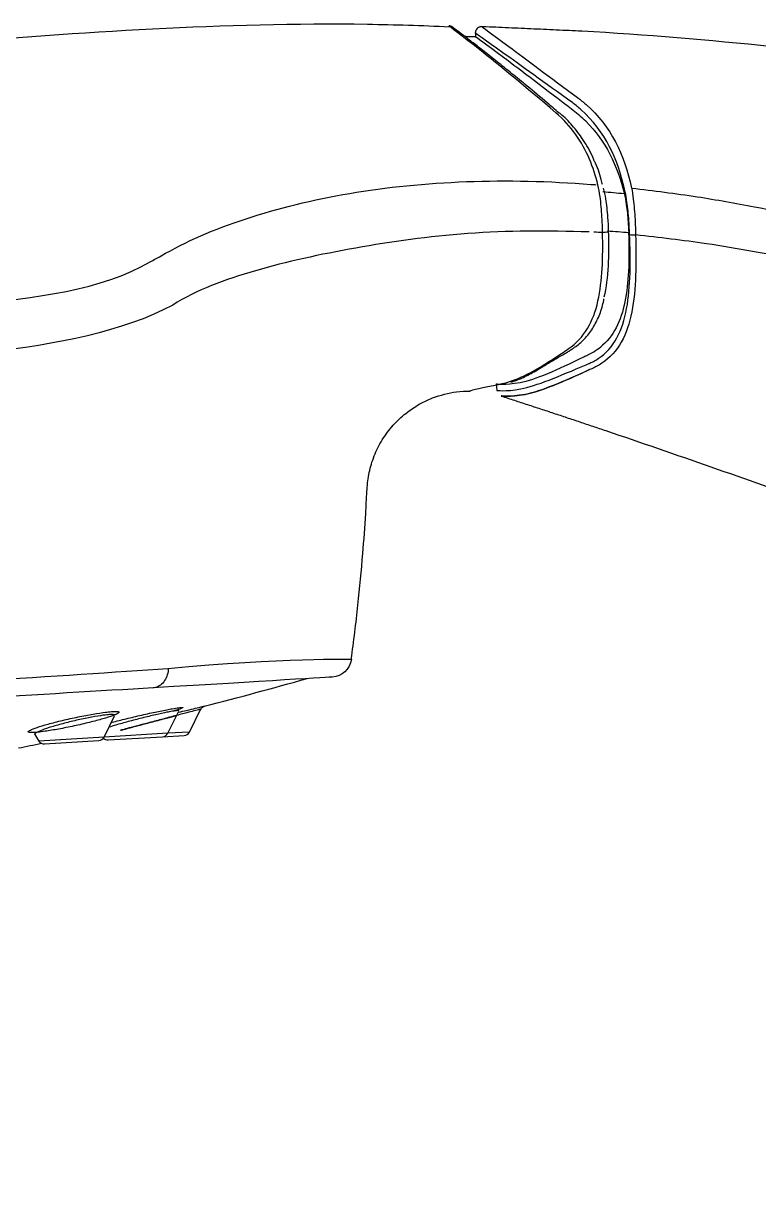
# Model space of a CAD drawing. Extents: x -13271 to -12677, y -11108 to -10688.
# Drawn here: x -13008.9 to -12973.2, y -10799.5 to -10742.6 of the extents above; entities that cross this region are included whole.
import ezdxf

# ---------------------------------------------------------------- set-up
doc = ezdxf.new("R2010")
doc.units = 0
doc.header["$LTSCALE"] = 7
doc.layers.add('41', color=7, linetype='CONTINUOUS')

msp = doc.modelspace()

# ---------------------------------------------------------------- linework, layer by layer
at = {"layer": '41', "color": 7, "linetype": 'Continuous'}
for p, q in [((-12986.93278, -10743.15663), (-12986.92276, -10743.32375)), ((-12985.91243, -10760.18542), (-12985.8936, -10760.4998)), ((-13001.89007, -10777.17868), (-13001.35095, -10776.10073)), ((-13000.83566, -10777.1155), (-13000.28616, -10776.01678)), ((-13004.98144, -10777.36391), (-13004.46692, -10776.33514)), ((-13008.35517, -10777.24131), (-13008.14896, -10777.5537)), ((-13004.78928, -10777.50266), (-13002.14044, -10777.34395)), ((-13002.14035, -10777.34394), (-13001.08603, -10777.28077)), ((-13007.88065, -10777.6879), (-13005.23181, -10777.52918))]:
    msp.add_line(p, q, dxfattribs=at)
at = {"layer": '41', "color": 3, "linetype": 'Continuous'}
for p, q in [((-13004.98144, -10777.36391), (-13008.14896, -10777.5537)), ((-13001.89007, -10777.17868), (-13004.98147, -10777.36391)), ((-13000.83566, -10777.1155), (-13001.89012, -10777.17868))]:
    msp.add_line(p, q, dxfattribs=at)
at = {"layer": '41', "color": 7, "linetype": 'Continuous', "extrusion": (0, 0, -1)}
msp.add_arc((12993.94886, -10773.44702, 0.00028), 1, 187.876635, 266.571009, dxfattribs=at)
at = {"layer": '41', "color": 7, "linetype": 'Continuous'}
for centre, radius, start, end in [((-13043.9421, -10602.523), 178.78726, 284.192122, 285.851959), ((-13005.24975, -10777.22972), 0.3, 273.429, 333.429), ((-13002.15838, -10777.04449), 0.3, 273.429, 333.429), ((-13001.10397, -10776.98131), 0.3, 273.429, 333.429), ((-13043.9421, -10602.523), 178.78726, 281.223461, 281.591633), ((-13007.89859, -10777.38843), 0.3, 213.429, 273.429), ((-13004.80722, -10777.2032), 0.3, 225.793671, 273.429)]:
    msp.add_arc(centre, radius, start, end, dxfattribs=at)
at = {"layer": '41', "color": 7, "linetype": 'Continuous', "extrusion": (-0.000946573, -0.000227289, -1)}
msp.add_arc((13000.00581, -10776.13548, 14.78661), 0.3, 24.158627, 76.47376, dxfattribs=at)
at = {"layer": '41', "color": 7, "linetype": 'Continuous'}
for points, knots in [([(-12988.19779, -10742.82665), (-12989.52312, -10742.7658), (-12994.32992, -10742.60914), (-13002.62708, -10742.85395), (-13013.04547, -10743.60553), (-13019.9454, -10744.49355), (-13023.38196, -10745.02581)], [0, 0, 0, 0, 0.11269172, 0.40873709, 0.70478172, 1, 1, 1, 1]), ([(-12987.51363, -10743.23368), (-12987.58638, -10743.1781), (-12987.75758, -10743.04783), (-12987.9557, -10742.89852), (-12988.04362, -10742.8333), (-12988.05859, -10742.82199), (-12988.06487, -10742.81759), (-12988.06355, -10742.81833), (-12988.072, -10742.81246), (-12988.07907, -10742.80773), (-12988.11058, -10742.78839), (-12988.15037, -10742.76985), (-12988.18715, -10742.76638), (-12988.19429, -10742.76602)], [0, 0, 0, 0, 0.20179305, 0.52192867, 0.83380884, 0.91021207, 0.9491082, 0.96496783, 0.96763622, 0.96968151, 0.97323389, 0.99488139, 1, 1, 1, 1]), ([(-12982.85924, -10747.00713), (-12983.05535, -10746.84065), (-12983.59286, -10746.38622), (-12984.35989, -10745.7409), (-12985.17907, -10745.07237), (-12985.88265, -10744.50682), (-12986.51518, -10744.00664), (-12987.05016, -10743.58964), (-12987.47939, -10743.25951), (-12987.7941, -10743.02039), (-12987.99235, -10742.87135), (-12988.04168, -10742.83494), (-12988.06094, -10742.82034), (-12988.06192, -10742.8196)], [0, 0, 0, 0, 0.06774039, 0.18949796, 0.28946926, 0.39546173, 0.50077871, 0.60486299, 0.70693911, 0.80654392, 0.9035606, 0.98856795, 1, 1, 1, 1]), ([(-12986.58171, -10742.81397), (-12986.58876, -10742.81177), (-12986.62281, -10742.80301), (-12986.69438, -10742.80882), (-12986.78836, -10742.84131), (-12986.87427, -10742.91391), (-12986.92494, -10743.00887), (-12986.93883, -10743.09601), (-12986.93241, -10743.14239), (-12986.92854, -10743.15899)], [0, 0, 0, 0, 0.03814106, 0.18351179, 0.36398153, 0.5504597, 0.75496788, 0.91275059, 1, 1, 1, 1]), ([(-12858.06579, -10778.61025), (-12862.81859, -10776.59945), (-12872.60672, -10772.59035), (-12887.55216, -10766.883), (-12902.86962, -10761.44036), (-12916.10798, -10757.09298), (-12927.20959, -10753.69295), (-12936.11609, -10751.05776), (-12945.06821, -10748.57581), (-12954.13004, -10746.52172), (-12963.27813, -10744.90091), (-12972.49404, -10743.71112), (-12978.66422, -10743.20779), (-12981.75744, -10743.02837)], [0, 0, 0, 0, 0.11975241, 0.24550587, 0.37125976, 0.49700995, 0.56886793, 0.64072961, 0.71258581, 0.78443858, 0.85629229, 0.92814653, 1, 1, 1, 1]), ([(-12982.17317, -10746.88334), (-12983.52257, -10745.86072), (-12984.71036, -10744.94479), (-12986.43298, -10743.65653), (-12986.92493, -10743.29728), (-12986.92433, -10743.29766)], [0, 0, 0, 0, 0.50000219, 0.50000219, 1, 1, 1, 1]), ([(-12981.14871, -10749.3421), (-12981.1727, -10749.27651), (-12981.31843, -10748.90283), (-12981.66319, -10748.3188), (-12982.20268, -10747.62189), (-12982.59878, -10747.19387), (-12982.84471, -10747.01262), (-12982.86273, -10746.99957)], [0, 0, 0, 0, 0.07108721, 0.40979039, 0.70210419, 0.97836503, 1, 1, 1, 1]), ([(-12980.75204, -10750.49024), (-12980.77028, -10750.40792), (-12980.86894, -10750.00968), (-12980.99448, -10749.62214), (-12981.13934, -10749.33904), (-12981.14045, -10749.33686)], [0, 0, 0, 0, 0.20284071, 0.99388158, 1, 1, 1, 1]), ([(-12980.71242, -10750.66754), (-12980.67018, -10750.82702), (-12980.63473, -10751.00174), (-12980.60501, -10751.18553), (-12980.56004, -10751.46353), (-12980.52686, -10751.76948), (-12980.5037, -10752.07633), (-12980.48668, -10752.30168), (-12980.47476, -10752.53176), (-12980.46897, -10752.75501)], [0, 0, 0, 0, 0.27480012, 0.27480012, 0.27480012, 0.69416567, 0.69416567, 0.69416567, 1, 1, 1, 1]), ([(-12979.6959, -10750.92094), (-12979.65535, -10751.08778), (-12979.62141, -10751.27137), (-12979.59319, -10751.46384), (-12979.55453, -10751.72756), (-12979.5255, -10752.01448), (-12979.50549, -10752.30074), (-12979.49314, -10752.47734), (-12979.48408, -10752.65616), (-12979.47884, -10752.83123)], [0, 0, 0, 0, 0.31024928, 0.31024928, 0.31024928, 0.73827247, 0.73827247, 0.73827247, 1, 1, 1, 1]), ([(-12979.47927, -10752.83091), (-12979.44493, -10753.97457), (-12979.46002, -10755.06631), (-12979.79422, -10756.96019), (-12980.12777, -10757.76417), (-12980.74801, -10758.30671)], [0, 0, 0, 0, 0.5, 0.5, 1, 1, 1, 1]), ([(-12982.23306, -10758.48538), (-12982.05999, -10758.37618), (-12981.72174, -10758.11732), (-12981.30111, -10757.63065), (-12980.97159, -10757.0377), (-12980.772, -10756.50271), (-12980.69772, -10756.15281), (-12980.67823, -10756.04025)], [0, 0, 0, 0, 0.20388586, 0.4336868, 0.66331457, 0.89430213, 1, 1, 1, 1]), ([(-12985.91256, -10760.18334), (-12985.91256, -10760.18334), (-12985.91255, -10760.18334), (-12985.91039, -10760.18335), (-12985.51277, -10760.24635), (-12984.00988, -10759.97915), (-12982.95361, -10759.49651), (-12981.6553, -10758.86649)], [0, 0, 0, 0, 0.00151403, 0.00151403, 0.50075702, 0.50075702, 1, 1, 1, 1]), ([(-12985.21054, -10760.09684), (-12985.03567, -10760.0469), (-12984.66974, -10759.91413), (-12984.05405, -10759.59107), (-12983.37393, -10759.16339), (-12982.85449, -10758.86446), (-12982.57715, -10758.70477)], [0, 0, 0, 0, 0.22606643, 0.45959702, 0.72110964, 1, 1, 1, 1]), ([(-12981.37644, -10759.49015), (-12982.66776, -10760.06827), (-12983.74872, -10760.55047), (-12985.27222, -10760.83792), (-12985.68181, -10760.76687), (-12985.6823, -10760.76683)], [0, 0, 0, 0, 0.50000209, 0.50000209, 1, 1, 1, 1]), ([(-12987.21137, -10760.52923), (-12987.21196, -10760.5294), (-12986.84442, -10760.39413), (-12985.84385, -10760.22106), (-12985.6113, -10760.17198), (-12985.35787, -10760.09662)], [0, 0, 0, 0, 0.79579205, 0.79579205, 1, 1, 1, 1]), ([(-12992.9638, -10773.58204), (-12992.84243, -10772.70223), (-12992.63023, -10770.98811), (-12992.41077, -10768.62309), (-12992.27143, -10766.78017), (-12992.2118, -10765.49934), (-12992.13825, -10764.58641), (-12991.90497, -10763.7712), (-12991.53433, -10762.98429), (-12991.02538, -10762.27048), (-12990.42022, -10761.67489), (-12989.74741, -10761.20201), (-12988.90458, -10760.79258), (-12988.02578, -10760.56488), (-12987.40503, -10760.53147), (-12987.17831, -10760.53474)], [0, 0, 0, 0, 0.16693526, 0.324749, 0.44656168, 0.51429542, 0.56600271, 0.61826346, 0.67272587, 0.72884985, 0.78215458, 0.83162606, 0.88278589, 0.95775904, 1, 1, 1, 1]), ([(-12980.59333, -10762.45659), (-12977.18403, -10763.60993), (-12970.29576, -10766.02124), (-12959.90009, -10769.91413), (-12949.30793, -10774.14203), (-12938.55086, -10778.7654), (-12926.60759, -10784.03507), (-12913.27698, -10789.63285), (-12900.10298, -10794.95086), (-12891.64577, -10798.19593), (-12888.1335, -10799.51805)], [0, 0, 0, 0, 0.10834865, 0.2197495, 0.33420139, 0.45170562, 0.57226442, 0.72725284, 0.88701162, 1, 1, 1, 1]), ([(-13001.86316, -10774.04075), (-13001.86364, -10774.05473), (-13001.86435, -10774.06869), (-13001.8653, -10774.08262), (-13001.87286, -10774.19373), (-13001.89571, -10774.30417), (-13001.93195, -10774.4048), (-13001.9682, -10774.50542), (-13002.01884, -10774.59899), (-13002.07968, -10774.67778), (-13002.14238, -10774.75897), (-13002.21774, -10774.82676), (-13002.29915, -10774.87521), (-13002.37814, -10774.92222), (-13002.46503, -10774.95236), (-13002.55261, -10774.96313), (-13002.56546, -10774.96471), (-13002.57834, -10774.96588), (-13002.59125, -10774.96666)], [0, 0, 0, 0, 0.02881054, 0.02881054, 0.02881054, 0.26125239, 0.26125239, 0.26125239, 0.4936939, 0.4936939, 0.4936939, 0.7334532, 0.7334532, 0.7334532, 0.96590869, 0.96590869, 0.96590869, 1, 1, 1, 1]), ([(-12993.88906, -10774.44523), (-12993.88906, -10774.44523), (-12993.88906, -10774.44523), (-12993.8965, -10774.44568), (-12997.15505, -10774.64093), (-13002.59125, -10774.96666)], [0, 0, 0, 0, 0.00002113, 0.00002113, 1, 1, 1, 1]), ([(-13002.59125, -10774.96666), (-13007.70538, -10775.27309), (-13014.73823, -10775.69449), (-13026.50884, -10776.39977), (-13030.54944, -10776.64188), (-13038.74342, -10777.13286), (-13042.72689, -10777.37154), (-13054.33682, -10778.06719), (-13061.08038, -10778.47126), (-13068.15054, -10778.8949), (-13069.99448, -10779.00538), (-13072.46576, -10779.15346), (-13073.11062, -10779.1921), (-13073.10798, -10779.19194)], [0, 0, 0, 0, 0.2500072, 0.2500072, 0.37501081, 0.37501081, 0.50001441, 0.50001441, 0.75002161, 0.75002161, 0.87502521, 0.87502521, 1, 1, 1, 1]), ([(-13004.267, -10776.17528), (-13004.27465, -10776.18348), (-13004.28584, -10776.19239), (-13004.30052, -10776.20195), (-13004.35012, -10776.23427), (-13004.44086, -10776.27488), (-13004.56481, -10776.32042), (-13004.69127, -10776.36688), (-13004.85568, -10776.41973), (-13005.04448, -10776.47466), (-13005.23656, -10776.53055), (-13005.45915, -10776.59012), (-13005.69406, -10776.64853), (-13005.93062, -10776.70734), (-13006.18629, -10776.7666), (-13006.43971, -10776.82131), (-13006.69146, -10776.87566), (-13006.94812, -10776.92705), (-13007.18753, -10776.97098), (-13007.42279, -10777.01415), (-13007.64805, -10777.05134), (-13007.84353, -10777.0792), (-13007.97861, -10777.09845), (-13008.10195, -10777.11364), (-13008.20815, -10777.12408), (-13008.34532, -10777.13757), (-13008.45652, -10777.14335), (-13008.53385, -10777.14101), (-13008.58558, -10777.13945), (-13008.62294, -10777.13421), (-13008.64515, -10777.12557)], [0, 0, 0, 0, 0.03409665, 0.03409665, 0.03409665, 0.14929978, 0.14929978, 0.14929978, 0.26685981, 0.26685981, 0.26685981, 0.38650084, 0.38650084, 0.38650084, 0.5070176, 0.5070176, 0.5070176, 0.62675898, 0.62675898, 0.62675898, 0.74440729, 0.74440729, 0.74440729, 0.82508122, 0.82508122, 0.82508122, 0.92979953, 0.92979953, 0.92979953, 1, 1, 1, 1]), ([(-13001.14887, -10775.93112), (-13001.15503, -10775.93809), (-13001.1705, -10775.9472), (-13001.19512, -10775.95832), (-13001.24614, -10775.98135), (-13001.33775, -10776.01358), (-13001.4619, -10776.05226), (-13001.51101, -10776.06756), (-13001.56572, -10776.08403), (-13001.62523, -10776.10144)], [0, 0, 0, 0, 0.25700752, 0.25700752, 0.25700752, 0.78940043, 0.78940043, 0.78940043, 1, 1, 1, 1]), ([(-13001.36758, -10776.15543), (-13001.23294, -10776.12315), (-13001.1041, -10776.09225), (-13000.98501, -10776.06368), (-13000.93579, -10776.05187), (-13000.88799, -10776.0404), (-13000.84187, -10776.02934)], [0, 0, 0, 0, 0.71040704, 0.71040704, 0.71040704, 1, 1, 1, 1])]:
    msp.add_open_spline(points, degree=3, knots=knots, dxfattribs=at)
at = {"layer": '41', "color": 3, "linetype": 'Continuous'}
for points, knots in [([(-12983.02054, -10746.9915), (-12984.48676, -10745.74163), (-12985.78792, -10744.66991), (-12987.61309, -10743.22953), (-12988.15617, -10742.81895), (-12988.2258, -10742.7663)], [0, 0, 0, 0, 0.51688361, 0.51688361, 1, 1, 1, 1]), ([(-12982.19492, -10746.52029), (-12983.56967, -10745.54364), (-12984.74898, -10744.67949), (-12986.44241, -10743.47077), (-12986.93091, -10743.1276), (-12986.93466, -10743.12486)], [0, 0, 0, 0, 0.50013921, 0.50013921, 1, 1, 1, 1]), ([(-12986.6253, -10742.80708), (-12986.62197, -10742.8096), (-12986.13874, -10743.15908), (-12984.46965, -10744.38856), (-12983.3102, -10745.26652), (-12981.96208, -10746.26082)], [0, 0, 0, 0, 0.49995365, 0.49995365, 1, 1, 1, 1]), ([(-12981.96208, -10746.26082), (-12981.81638, -10746.36828), (-12981.67684, -10746.48032), (-12981.54367, -10746.59667), (-12981.54366, -10746.59668), (-12981.54365, -10746.59669), (-12981.54363, -10746.5967)], [0, 0, 0, 0, 0.99991152, 0.99991152, 0.99991152, 1, 1, 1, 1]), ([(-12980.97113, -10750.50526), (-12981.08013, -10750.07168), (-12981.21567, -10749.65353), (-12981.38427, -10749.25615), (-12981.38427, -10749.25613), (-12981.38428, -10749.25612), (-12981.38429, -10749.2561)], [0, 0, 0, 0, 0.99996335, 0.99996335, 0.99996335, 1, 1, 1, 1]), ([(-13002.2135, -10753.96094), (-12999.84376, -10752.56921), (-12996.62073, -10751.53338), (-12989.46206, -10750.30167), (-12985.38979, -10750.15737), (-12981.31106, -10750.47813)], [0, 0, 0, 0, 0.5, 0.5, 1, 1, 1, 1]), ([(-12980.74873, -10752.82179), (-12980.74873, -10752.82177), (-12980.74873, -10752.82175), (-12980.74873, -10752.82173), (-12980.75252, -10752.57383), (-12980.76227, -10752.31891), (-12980.77712, -10752.06876), (-12980.79729, -10751.7292), (-12980.82731, -10751.39023), (-12980.86959, -10751.08005), (-12980.89727, -10750.87702), (-12980.93072, -10750.68313), (-12980.97123, -10750.50527), (-12980.97124, -10750.50525), (-12980.97124, -10750.50524), (-12980.97125, -10750.50522)], [0, 0, 0, 0, 0.00002445, 0.00002445, 0.00002445, 0.30739862, 0.30739862, 0.30739862, 0.72735235, 0.72735235, 0.72735235, 0.99997555, 0.99997555, 0.99997555, 1, 1, 1, 1]), ([(-12979.33662, -10750.65202), (-12979.33662, -10750.65203), (-12979.33662, -10750.65205), (-12979.33661, -10750.65207), (-12979.30441, -10750.82041), (-12979.27724, -10751.00266), (-12979.25424, -10751.19323), (-12979.21671, -10751.50428), (-12979.18929, -10751.84487), (-12979.17003, -10752.18679), (-12979.15597, -10752.43646), (-12979.14604, -10752.69122), (-12979.14091, -10752.93939), (-12979.14091, -10752.93941), (-12979.14091, -10752.93943), (-12979.14091, -10752.93945)], [0, 0, 0, 0, 0.0000247, 0.0000247, 0.0000247, 0.26031726, 0.26031726, 0.26031726, 0.68900684, 0.68900684, 0.68900684, 0.9999753, 0.9999753, 0.9999753, 1, 1, 1, 1]), ([(-12979.3366, -10750.65803), (-12978.27079, -10750.78776), (-12976.27007, -10751.03129), (-12973.4905, -10751.5406), (-12971.10297, -10751.98726), (-12969.10732, -10752.37639), (-12967.50158, -10752.69609), (-12966.28479, -10752.94197), (-12963.03916, -10753.5978), (-12957.59745, -10754.70743), (-12947.8357, -10756.78126), (-12934.94198, -10759.67911), (-12919.55824, -10763.47996), (-12905.65788, -10767.30207), (-12895.53069, -10770.34887), (-12885.34927, -10773.58844), (-12873.74751, -10777.57395), (-12864.21341, -10781.34802), (-12859.69766, -10783.13558)], [0, 0, 0, 0, 0.02593092, 0.04867754, 0.06823745, 0.08460888, 0.09779238, 0.10778813, 0.11459619, 0.17777766, 0.24192766, 0.35562192, 0.49692526, 0.62461087, 0.70380488, 0.75237808, 0.8827159, 1, 1, 1, 1]), ([(-12979.43116, -10752.9113), (-12979.43927, -10752.68728), (-12979.45209, -10752.45784), (-12979.46877, -10752.23275), (-12979.49159, -10751.92487), (-12979.52212, -10751.61814), (-12979.56209, -10751.33664), (-12979.58621, -10751.16683), (-12979.61413, -10751.00394), (-12979.64668, -10750.85284)], [0, 0, 0, 0, 0.31255207, 0.31255207, 0.31255207, 0.74270997, 0.74270997, 0.74270997, 1, 1, 1, 1]), ([(-12981.40408, -10752.79444), (-12983.41546, -10752.72323), (-12985.37524, -10752.73281), (-12989.2085, -10753.01337), (-12991.02407, -10753.26615), (-12994.47583, -10753.88394), (-12996.12066, -10754.24473), (-12999.11577, -10755.11364), (-13000.4967, -10755.61055), (-13001.63698, -10756.34912)], [0, 0, 0, 0, 0.25, 0.25, 0.5, 0.5, 0.75, 0.75, 1, 1, 1, 1]), ([(-12980.9653, -10758.95399), (-12980.18155, -10758.44222), (-12979.77075, -10757.58309), (-12979.38223, -10755.4488), (-12979.3845, -10754.20661), (-12979.43154, -10752.91098)], [0, 0, 0, 0, 0.5, 0.5, 1, 1, 1, 1]), ([(-12979.14134, -10752.93725), (-12979.10221, -10754.29118), (-12979.11307, -10755.58271), (-12979.54102, -10757.78108), (-12979.98328, -10758.65962), (-12980.78953, -10759.18205)], [0, 0, 0, 0, 0.5, 0.5, 1, 1, 1, 1]), ([(-12862.30894, -10790.30989), (-12868.23314, -10787.75244), (-12877.55772, -10783.72705), (-12896.68942, -10775.90868), (-12915.27189, -10769.04925), (-12935.34942, -10762.75237), (-12948.15673, -10759.25921), (-12958.0912, -10756.88502), (-12965.07043, -10755.36712), (-12970.87016, -10754.22827), (-12975.33745, -10753.37031), (-12977.9921, -10753.06808), (-12979.14103, -10752.93728)], [0, 0, 0, 0, 0.15734386, 0.24765613, 0.50398195, 0.64005414, 0.76069249, 0.82763123, 0.88913703, 0.9348526, 0.97180445, 1, 1, 1, 1]), ([(-13002.74763, -10754.24946), (-13002.57468, -10754.14862), (-13002.39654, -10754.0524), (-13002.21354, -10753.96095), (-13002.21352, -10753.96095), (-13002.21351, -10753.96094), (-13002.2135, -10753.96094)], [0, 0, 0, 0, 0.99993336, 0.99993336, 0.99993336, 1, 1, 1, 1]), ([(-13022.65459, -10757.16517), (-13018.8033, -10756.9165), (-13015.09485, -10756.67107), (-13008.26961, -10755.99669), (-13005.11026, -10755.62691), (-13002.74763, -10754.24946)], [0, 0, 0, 0, 0.5, 0.5, 1, 1, 1, 1]), ([(-13001.63698, -10756.3491), (-13004.08815, -10757.65887), (-13007.23054, -10758.23731), (-13014.22092, -10759.10911), (-13018.01296, -10759.41015), (-13022.09681, -10759.70468)], [0, 0, 0, 0, 0.5, 0.5, 1, 1, 1, 1]), ([(-12985.35787, -10760.09662), (-12985.1174, -10760.0251), (-12984.85812, -10759.92991), (-12984.02801, -10759.53412), (-12983.40385, -10759.14036), (-12982.7521, -10758.70716)], [0, 0, 0, 0, 0.32745118, 0.32745118, 1, 1, 1, 1]), ([(-12980.78956, -10759.18153), (-12980.78958, -10759.18154), (-12980.78959, -10759.18155), (-12980.7896, -10759.18155), (-12980.94047, -10759.27989), (-12981.10293, -10759.36721), (-12981.27545, -10759.44416)], [0, 0, 0, 0, 0.00007792, 0.00007792, 0.00007792, 1, 1, 1, 1]), ([(-12985.8937, -10760.49799), (-12985.8937, -10760.49799), (-12985.8937, -10760.49799), (-12985.89323, -10760.49802), (-12985.48749, -10760.56689), (-12983.96796, -10760.28283), (-12982.88122, -10759.81677), (-12981.53824, -10759.25034)], [0, 0, 0, 0, 0.00005022, 0.00005022, 0.50002511, 0.50002511, 1, 1, 1, 1]), ([(-12981.37644, -10759.49015), (-12982.66776, -10760.06827), (-12983.74872, -10760.55047), (-12985.27223, -10760.83792), (-12985.68181, -10760.76686), (-12985.68279, -10760.7668), (-12985.27307, -10760.83779), (-12984.19784, -10760.63512), (-12983.82894, -10760.51815), (-12983.4132, -10760.36053)], [0, 0, 0, 0, 0.29302453, 0.29302453, 0.58604907, 0.58604907, 0.8790736, 0.8790736, 1, 1, 1, 1]), ([(-13001.87694, -10774.02514), (-12996.3057, -10773.48898), (-12992.96512, -10773.58002), (-12992.9578, -10773.58037), (-12992.9578, -10773.58037), (-12992.9578, -10773.58037)], [0, 0, 0, 0, 0.99996317, 0.99996317, 1, 1, 1, 1]), ([(-13074.13584, -10778.44451), (-13074.13584, -10778.44451), (-13074.13584, -10778.44451), (-13074.13401, -10778.4444), (-13073.46465, -10778.40338), (-13070.91855, -10778.24944), (-13069.02149, -10778.13526), (-13061.75719, -10777.70032), (-13054.83046, -10777.28781), (-13042.92461, -10776.57611), (-13038.83979, -10776.33156), (-13030.43737, -10775.82485), (-13026.29941, -10775.57351), (-13018.25853, -10775.07907), (-13014.44986, -10774.84164), (-13007.52562, -10774.40031), (-13004.44365, -10774.19777), (-13001.87703, -10774.02194)], [0, 0, 0, 0, 0.00000992, 0.00000992, 0.12500868, 0.12500868, 0.25000744, 0.25000744, 0.50000496, 0.50000496, 0.62500372, 0.62500372, 0.75000248, 0.75000248, 0.87500124, 0.87500124, 1, 1, 1, 1]), ([(-13008.64515, -10777.12557), (-13008.65877, -10777.12027), (-13008.66669, -10777.11369), (-13008.66874, -10777.10589), (-13008.67417, -10777.08523), (-13008.63861, -10777.05546), (-13008.56567, -10777.0191), (-13008.4915, -10776.98212), (-13008.37673, -10776.93735), (-13008.23114, -10776.88845), (-13008.08262, -10776.83856), (-13007.89803, -10776.78303), (-13007.69248, -10776.72633), (-13007.48387, -10776.6688), (-13007.24793, -10776.60849), (-13007.004, -10776.55038), (-13006.75933, -10776.49209), (-13006.49975, -10776.43438), (-13006.24717, -10776.38218), (-13005.99721, -10776.33052), (-13005.74701, -10776.28281), (-13005.51835, -10776.2433), (-13005.29411, -10776.20454), (-13005.08424, -10776.17258), (-13004.9072, -10776.1503), (-13004.86511, -10776.14501), (-13004.82465, -10776.14022), (-13004.78603, -10776.13597)], [0, 0, 0, 0, 0.04805837, 0.04805837, 0.04805837, 0.17535864, 0.17535864, 0.17535864, 0.30482312, 0.30482312, 0.30482312, 0.43692914, 0.43692914, 0.43692914, 0.57104627, 0.57104627, 0.57104627, 0.70561514, 0.70561514, 0.70561514, 0.83880111, 0.83880111, 0.83880111, 0.96938649, 0.96938649, 0.96938649, 1, 1, 1, 1]), ([(-13004.78603, -10776.13597), (-13004.66496, -10776.12265), (-13004.56093, -10776.11452), (-13004.47913, -10776.11202), (-13004.37267, -10776.10876), (-13004.30167, -10776.11503), (-13004.27162, -10776.13024), (-13004.25054, -10776.14091), (-13004.24917, -10776.15616), (-13004.267, -10776.17528)], [0, 0, 0, 0, 0.3099011, 0.3099011, 0.3099011, 0.71552418, 0.71552418, 0.71552418, 1, 1, 1, 1]), ([(-13001.81032, -10776.13376), (-13001.84779, -10776.14095), (-13001.88722, -10776.14871), (-13001.92835, -10776.15701), (-13002.08652, -10776.18893), (-13002.27337, -10776.22948), (-13002.47255, -10776.27514), (-13002.47632, -10776.276), (-13002.48009, -10776.27687), (-13002.48387, -10776.27773), (-13002.68974, -10776.32501), (-13002.91439, -10776.37901), (-13003.1383, -10776.43508), (-13003.36162, -10776.491), (-13003.59052, -10776.55056), (-13003.80604, -10776.60885), (-13004.01797, -10776.66617), (-13004.22273, -10776.72382), (-13004.40381, -10776.77718), (-13004.5316, -10776.81483), (-13004.65003, -10776.85105), (-13004.7542, -10776.88433)], [0, 0, 0, 0, 0.05071488, 0.05071488, 0.05071488, 0.24844178, 0.24844178, 0.24844178, 0.2521281, 0.2521281, 0.2521281, 0.45601582, 0.45601582, 0.45601582, 0.65928515, 0.65928515, 0.65928515, 0.85906859, 0.85906859, 0.85906859, 1, 1, 1, 1]), ([(-13004.63175, -10776.65495), (-13004.61571, -10776.65068), (-13004.59954, -10776.64638), (-13004.58323, -10776.64207), (-13004.37643, -10776.58736), (-13004.14319, -10776.52807), (-13003.90246, -10776.46899), (-13003.65869, -10776.40917), (-13003.4005, -10776.34792), (-13003.14926, -10776.29033), (-13002.89802, -10776.23274), (-13002.64668, -10776.17719), (-13002.41679, -10776.1285), (-13002.18988, -10776.08044), (-13001.97745, -10776.03771), (-13001.79834, -10776.00416), (-13001.75263, -10775.99559), (-13001.70883, -10775.98757), (-13001.6672, -10775.98015)], [0, 0, 0, 0, 0.01808949, 0.01808949, 0.01808949, 0.24760707, 0.24760707, 0.24760707, 0.48011316, 0.48011316, 0.48011316, 0.71267928, 0.71267928, 0.71267928, 0.9422375, 0.9422375, 0.9422375, 1, 1, 1, 1]), ([(-13000.96309, -10776.1818), (-13001.00458, -10776.1926), (-13001.04755, -10776.2038), (-13001.09177, -10776.21532), (-13001.27372, -10776.26274), (-13001.48058, -10776.31675), (-13001.69465, -10776.3728), (-13001.69649, -10776.37328), (-13001.69833, -10776.37376), (-13001.70017, -10776.37424), (-13001.91501, -10776.4305), (-13002.14298, -10776.49036), (-13002.36529, -10776.54892), (-13002.58341, -10776.60638), (-13002.80196, -10776.66414), (-13003.00345, -10776.71757), (-13003.19987, -10776.76966), (-13003.38521, -10776.81898), (-13003.54458, -10776.86151), (-13003.70039, -10776.90309), (-13003.83536, -10776.93923), (-13003.93831, -10776.96684), (-13004.04011, -10776.99415), (-13004.11319, -10777.0138), (-13004.15122, -10777.02403), (-13004.18943, -10777.03431), (-13004.19323, -10777.03534), (-13004.16228, -10777.02701), (-13004.13077, -10777.01853), (-13004.06238, -10777.00013), (-13003.96333, -10776.97356), (-13003.87023, -10776.94857), (-13003.74787, -10776.91579), (-13003.60553, -10776.87778), (-13003.49363, -10776.8479), (-13003.36766, -10776.81432), (-13003.23319, -10776.77857), (-13003.04143, -10776.72759), (-13002.82756, -10776.67091), (-13002.60952, -10776.61334), (-13002.3918, -10776.55584), (-13002.16392, -10776.49587), (-13001.94443, -10776.43827), (-13001.77392, -10776.39353), (-13001.60485, -10776.34927), (-13001.44571, -10776.30768)], [0, 0, 0, 0, 0.01950544, 0.01950544, 0.01950544, 0.10086661, 0.10086661, 0.10086661, 0.10155576, 0.10155576, 0.10155576, 0.18313051, 0.18313051, 0.18313051, 0.26313091, 0.26313091, 0.26313091, 0.34108965, 0.34108965, 0.34108965, 0.41729386, 0.41729386, 0.41729386, 0.49265507, 0.49265507, 0.49265507, 0.56839379, 0.56839379, 0.56839379, 0.64552611, 0.64552611, 0.64552611, 0.71787931, 0.71787931, 0.71787931, 0.77448615, 0.77448615, 0.77448615, 0.85579321, 0.85579321, 0.85579321, 0.93696064, 0.93696064, 0.93696064, 1, 1, 1, 1]), ([(-13001.34294, -10776.08435), (-13001.34044, -10776.07889), (-13001.3445, -10776.07507), (-13001.35522, -10776.07301), (-13001.38053, -10776.06814), (-13001.44373, -10776.07288), (-13001.53931, -10776.08682), (-13001.61159, -10776.09735), (-13001.7035, -10776.11328), (-13001.81032, -10776.13376)], [0, 0, 0, 0, 0.19484011, 0.19484011, 0.19484011, 0.65459325, 0.65459325, 0.65459325, 1, 1, 1, 1]), ([(-13001.6672, -10775.98015), (-13001.54854, -10775.95898), (-13001.44651, -10775.94247), (-13001.36617, -10775.93146), (-13001.25994, -10775.9169), (-13001.18953, -10775.91172), (-13001.1609, -10775.91638), (-13001.14628, -10775.91876), (-13001.14234, -10775.92373), (-13001.14887, -10775.93112)], [0, 0, 0, 0, 0.33222588, 0.33222588, 0.33222588, 0.77435789, 0.77435789, 0.77435789, 1, 1, 1, 1]), ([(-13000.28007, -10776.0044), (-13000.28002, -10776.00438), (-13000.30148, -10776.00995), (-13000.34362, -10776.02087), (-13000.40011, -10776.03552), (-13000.4954, -10776.06023), (-13000.62044, -10776.0927), (-13000.71725, -10776.11784), (-13000.83356, -10776.14808), (-13000.96309, -10776.1818)], [0, 0, 0, 0, 0.29651221, 0.29651221, 0.29651221, 0.69412198, 0.69412198, 0.69412198, 1, 1, 1, 1]), ([(-13000.84187, -10776.02934), (-13000.69793, -10775.9948), (-13000.56893, -10775.96384), (-13000.46168, -10775.9381), (-13000.3232, -10775.90486), (-13000.21793, -10775.87959), (-13000.15553, -10775.8646), (-13000.10901, -10775.85343), (-13000.08533, -10775.84775), (-13000.08535, -10775.84775)], [0, 0, 0, 0, 0.30605113, 0.30605113, 0.30605113, 0.70367511, 0.70367511, 0.70367511, 1, 1, 1, 1]), ([(-13004.92964, -10776.28956), (-13004.96432, -10776.29358), (-13005.00067, -10776.29812), (-13005.03849, -10776.30317), (-13005.19463, -10776.324), (-13005.37925, -10776.35399), (-13005.57624, -10776.39047), (-13005.57991, -10776.39115), (-13005.5836, -10776.39183), (-13005.58728, -10776.39252), (-13005.79231, -10776.43065), (-13006.01639, -10776.47684), (-13006.23963, -10776.52698), (-13006.46487, -10776.57756), (-13006.69579, -10776.63361), (-13006.91276, -10776.69037), (-13007.12841, -10776.74679), (-13007.33634, -10776.80547), (-13007.51953, -10776.86166), (-13007.69922, -10776.91676), (-13007.85995, -10776.97094), (-13007.98868, -10777.01982), (-13008.11417, -10777.06748), (-13008.21251, -10777.11134), (-13008.27533, -10777.14779), (-13008.33676, -10777.18343), (-13008.36578, -10777.21289), (-13008.35931, -10777.23358), (-13008.35876, -10777.23533), (-13008.35796, -10777.23703), (-13008.35689, -10777.23867)], [0, 0, 0, 0, 0.03203987, 0.03203987, 0.03203987, 0.16619173, 0.16619173, 0.16619173, 0.16865873, 0.16865873, 0.16865873, 0.30799174, 0.30799174, 0.30799174, 0.44854191, 0.44854191, 0.44854191, 0.58818143, 0.58818143, 0.58818143, 0.72508471, 0.72508471, 0.72508471, 0.85848792, 0.85848792, 0.85848792, 0.98891855, 0.98891855, 0.98891855, 1, 1, 1, 1]), ([(-13004.45877, -10776.31848), (-13004.45282, -10776.30576), (-13004.45651, -10776.29522), (-13004.47005, -10776.28716), (-13004.49604, -10776.27168), (-13004.55913, -10776.26491), (-13004.65437, -10776.26749), (-13004.72757, -10776.26948), (-13004.82092, -10776.27697), (-13004.92964, -10776.28956)], [0, 0, 0, 0, 0.22799299, 0.22799299, 0.22799299, 0.66565419, 0.66565419, 0.66565419, 1, 1, 1, 1])]:
    msp.add_open_spline(points, degree=3, knots=knots, dxfattribs=at)
at = {"layer": '41', "color": 7, "linetype": 'Continuous'}
for points, degree in [([(-12981.75744, -10743.02837), (-12986.71481, -10742.80413)], 1), ([(-12986.89135, -10743.31337), (-12987.44006, -10743.29029)], 1), ([(-12981.56271, -10747.40983), (-12981.75165, -10747.22429), (-12981.95535, -10747.04841), (-12982.17317, -10746.88334)], 3), ([(-12981.56271, -10747.40983), (-12980.58997, -10748.36493), (-12980.0313, -10749.54498), (-12979.6962, -10750.92203)], 3), ([(-12980.46901, -10752.75497), (-12980.43873, -10753.92157), (-12980.46189, -10755.01541), (-12980.6843, -10755.96634)], 3), ([(-12982.56176, -10758.70445), (-12982.22617, -10758.48913)], 1), ([(-12981.46085, -10758.7714), (-12981.19677, -10758.6434), (-12980.95615, -10758.48807), (-12980.74801, -10758.30671)], 3), ([(-12981.65545, -10758.86591), (-12981.59116, -10758.83462), (-12981.52628, -10758.80311), (-12981.46085, -10758.7714)], 3), ([(-12983.4132, -10760.36053), (-12982.82154, -10760.13622), (-12982.13502, -10759.8296), (-12981.3766, -10759.49005)], 3), ([(-12985.6707, -10760.77379), (-12983.12597, -10761.59693), (-12980.59333, -10762.45659)], 2)]:
    msp.add_open_spline(points, degree=degree, dxfattribs=at)
at = {"layer": '41', "color": 3, "linetype": 'Continuous'}
for points in [[(-12981.79053, -10746.85183), (-12981.91926, -10746.73704), (-12982.05413, -10746.62642), (-12982.19492, -10746.52029)], [(-12981.54363, -10746.59676), (-12980.34272, -10747.64622), (-12979.68839, -10749.03094), (-12979.33592, -10750.6581)], [(-12981.38428, -10749.25613), (-12981.74926, -10748.39715), (-12982.2708, -10747.63062), (-12983.02054, -10746.9915)], [(-12979.64696, -10750.85396), (-12979.9912, -10749.25926), (-12980.61983, -10747.89547), (-12981.79053, -10746.85183)], [(-12981.31106, -10750.47813), (-12981.2309, -10750.48436), (-12981.15072, -10750.49074), (-12981.0705, -10750.49727)], [(-12980.73026, -10750.82813), (-12980.38557, -10750.85943), (-12980.04088, -10750.89073), (-12979.6962, -10750.92203)], [(-12980.74861, -10752.82201), (-12980.88967, -10752.81548), (-12981.03073, -10752.80895), (-12981.17179, -10752.80241)], [(-12980.97123, -10756.14961), (-12980.75328, -10755.17179), (-12980.72374, -10754.02329), (-12980.74847, -10752.82202)], [(-12980.46901, -10752.75497), (-12980.4353, -10752.7821), (-12980.57679, -10752.81605), (-12980.74847, -10752.82202)], [(-12979.47927, -10752.83091), (-12979.81972, -10752.80586), (-12980.16016, -10752.78081), (-12980.5006, -10752.75577)], [(-12979.43116, -10752.9113), (-12979.40836, -10752.93136), (-12979.27953, -10752.94385), (-12979.14091, -10752.93945)], [(-12982.41209, -10758.47972), (-12981.63232, -10757.95063), (-12981.19137, -10757.13946), (-12980.9713, -10756.14852)], [(-12982.74988, -10758.7068), (-12982.63858, -10758.63268), (-12982.52594, -10758.55697), (-12982.41209, -10758.47972)], [(-12981.43481, -10759.20599), (-12981.26813, -10759.13245), (-12981.11107, -10759.04867), (-12980.9653, -10758.95399)], [(-12981.53843, -10759.24958), (-12981.50406, -10759.23508), (-12981.46952, -10759.22055), (-12981.43481, -10759.20599)], [(-12981.27545, -10759.44416), (-12981.30923, -10759.45922), (-12981.34285, -10759.47426), (-12981.37631, -10759.48925)]]:
    msp.add_open_spline(points, degree=3, dxfattribs=at)

doc.saveas('drawing.dxf')
